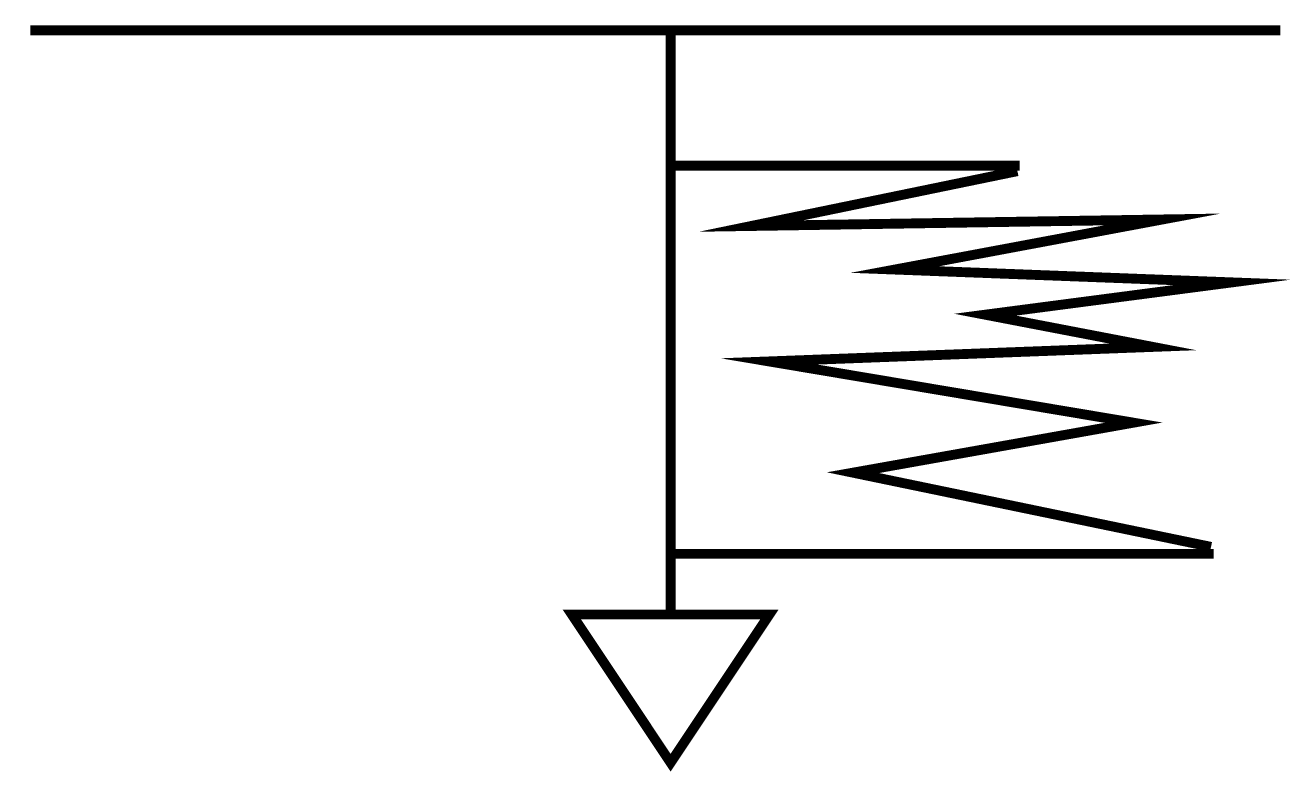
# Model space of a CAD drawing. Extents: x 1 to 13.8, y -0.1 to 7.5.
import ezdxf

# ---------------------------------------------------------------- set-up
doc = ezdxf.new("R2010")
doc.units = 0
doc.header["$MEASUREMENT"] = 0
doc.layers.get('0').update_dxf_attribs({"linetype": 'CONTINUOUS'})

msp = doc.modelspace()

# ---------------------------------------------------------------- linework, layer by layer
at = {"const_width": 0.1}
for points in [[(1.014, 7.414), (13.676, 7.414)], [(7.5, 7.414), (7.5, 1.5)], [(7.5, 6.044), (11.035, 6.044)], [(11.013, 5.988), (8.317, 5.433), (12.483, 5.499), (9.771, 4.992), (13.186, 4.862), (10.686, 4.535), (12.385, 4.209), (8.497, 4.062), (12.189, 3.442), (9.347, 2.936), (12.974, 2.185)], [(7.5, 2.114), (13, 2.114)], [(7.5, 0), (6.5, 1.5), (8.5, 1.5), (7.5, 0)]]:
    msp.add_lwpolyline(points, dxfattribs=at)

doc.saveas('drawing.dxf')
